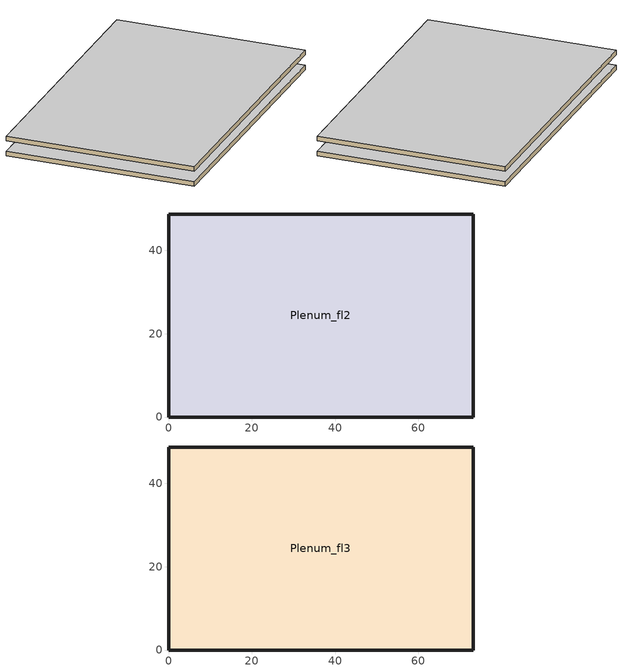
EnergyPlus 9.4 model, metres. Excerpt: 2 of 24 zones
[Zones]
Plenum_fl2
 floor to Perimeter_fl2_ZN_1 (DropCeiling): 73.11,0 0,0 4.57,4.57 68.53,4.57 z55.79
 floor to Perimeter_fl2_ZN_2 (DropCeiling): 73.11,0 68.53,4.57 68.53,44.16 73.11,48.74 z55.79
 floor to Perimeter_fl2_ZN_3 (DropCeiling): 0,48.74 73.11,48.74 68.53,44.16 4.57,44.16 z55.79
 floor to Perimeter_fl2_ZN_4 (DropCeiling): 0,0 0,48.74 4.57,44.16 4.57,4.57 z55.79
 floor to Core_fl2 (DropCeiling): 68.53,4.57 4.57,4.57 4.57,44.16 68.53,44.16 z55.79
 wall outside (Mass Non-res Ext Wall): 73.11,0 73.11,48.74 0,48.74 0,0 73.11,0 z55.79:57.01
 ceiling adiabatic (INT-FLOOR-UNDERSIDE): 73.11,48.74 0,48.74 0,0 73.11,0 z57.01
Plenum_fl3
 floor to Perimeter_fl3_ZN_1 (DropCeiling): 73.11,0 0,0 4.57,4.57 68.53,4.57 z59.75
 floor to Perimeter_fl3_ZN_2 (DropCeiling): 73.11,0 68.53,4.57 68.53,44.16 73.11,48.74 z59.75
 floor to Perimeter_fl3_ZN_3 (DropCeiling): 0,48.74 73.11,48.74 68.53,44.16 4.57,44.16 z59.75
 floor to Perimeter_fl3_ZN_4 (DropCeiling): 0,0 0,48.74 4.57,44.16 4.57,4.57 z59.75
 floor to Core_fl3 (DropCeiling): 68.53,4.57 4.57,4.57 4.57,44.16 68.53,44.16 z59.75
 wall outside (Mass Non-res Ext Wall): 73.11,0 73.11,48.74 0,48.74 0,0 73.11,0 z59.75:60.97
 ceiling adiabatic (INT-FLOOR-UNDERSIDE): 73.11,48.74 0,48.74 0,0 73.11,0 z60.97
[Building]
Ref Bldg Large Office New2004_v1.3_5.0: 0, City, 0.04, 0.2, FullInteriorAndExterior, 25, 6
[Site:GroundTemperature:BuildingSurface]
19.91, 19.92, 19.91, 19.93, 19.95, 20.04, 20.33, 20.06, 20.44, 20.09, 19.99, 19.95
[Site:Location]
USA CA-SAN FRANCISCO: 37.62, -122.4, -8, 5
[Site:WaterMainsTemperature]
Correlation: , 13.08, 8
[Construction]
DropCeiling: Std AC02
INT-FLOOR-UNDERSIDE: CP02 CARPET PAD, MAT-CC05 4 HW CONCRETE
InteriorFurnishings: Std Wood 6inch
Mass Non-res Ext Wall: 1IN Stucco, 8IN Concrete HW, Mass NonRes Wall Insulation, 1/2IN Gypsum
[Material]
1/2IN Gypsum: Smooth, 0.0127, 0.16, 784.9, 830, 0.9, 0.92, 0.92
1IN Stucco: Smooth, 0.0253, 0.6918, 1858, 837, 0.9, 0.92, 0.92
8IN CONCRETE HW: Rough, 0.2032, 1.311, 2240, 836.8, 0.9, 0.7, 0.7
MAT-CC05 4 HW CONCRETE: Rough, 0.1016, 1.311, 2240, 836.8, 0.9, 0.7, 0.7
Mass NonRes Wall Insulation: MediumRough, 0.03654, 0.049, 265, 836.8, 0.9, 0.7, 0.7
Std AC02: MediumSmooth, 0.0127, 0.057, 288, 1339, 0.9, 0.7, 0.2
Std Wood 6inch: MediumSmooth, 0.15, 0.12, 540, 1210, 0.9, 0.7, 0.7
[Material:NoMass]
CP02 CARPET PAD: VeryRough, 0.2165, 0.9, 0.7, 0.8
[ElectricEquipment]
Perimeter_fl0_ZN_2_PlugMisc_Equip: Perimeter_fl0_ZN_2, BLDG_EQUIP_SCH, Watts/Area, , 10.76, , 0, 0.5, 0, General
Perimeter_fl1_ZN_2_PlugMisc_Equip: Perimeter_fl1_ZN_2, BLDG_EQUIP_SCH, Watts/Area, , 10.76, , 0, 0.5, 0, General
Perimeter_fl2_ZN_2_PlugMisc_Equip: Perimeter_fl2_ZN_2, BLDG_EQUIP_SCH, Watts/Area, , 10.76, , 0, 0.5, 0, General
Perimeter_fl3_ZN_2_PlugMisc_Equip: Perimeter_fl3_ZN_2, BLDG_EQUIP_SCH, Watts/Area, , 10.76, , 0, 0.5, 0, General
Perimeter_fl0_ZN_3_PlugMisc_Equip: Perimeter_fl0_ZN_3, BLDG_EQUIP_SCH, Watts/Area, , 10.76, , 0, 0.5, 0, General
Perimeter_fl1_ZN_3_PlugMisc_Equip: Perimeter_fl1_ZN_3, BLDG_EQUIP_SCH, Watts/Area, , 10.76, , 0, 0.5, 0, General
Perimeter_fl2_ZN_3_PlugMisc_Equip: Perimeter_fl2_ZN_3, BLDG_EQUIP_SCH, Watts/Area, , 10.76, , 0, 0.5, 0, General
Perimeter_fl3_ZN_3_PlugMisc_Equip: Perimeter_fl3_ZN_3, BLDG_EQUIP_SCH, Watts/Area, , 10.76, , 0, 0.5, 0, General
[Exterior:FuelEquipment]
Elevators: Electricity, BLDG_ELEVATORS, 244400, Elevators
[Exterior:Lights]
Exterior Facade Lighting: ALWAYS_ON, 51260, AstronomicalClock, Exterior Facade Lighting
[InternalMass]
Perimeter_fl0_ZN_2 Internal Mass: InteriorFurnishings, Perimeter_fl0_ZN_2, 404
Perimeter_fl1_ZN_2 Internal Mass: InteriorFurnishings, Perimeter_fl1_ZN_2, 404
Perimeter_fl2_ZN_2 Internal Mass: InteriorFurnishings, Perimeter_fl2_ZN_2, 404
Perimeter_fl3_ZN_2 Internal Mass: InteriorFurnishings, Perimeter_fl3_ZN_2, 404
Perimeter_fl0_ZN_3 Internal Mass: InteriorFurnishings, Perimeter_fl0_ZN_3, 626.8
Perimeter_fl1_ZN_3 Internal Mass: InteriorFurnishings, Perimeter_fl1_ZN_3, 626.8
Perimeter_fl2_ZN_3 Internal Mass: InteriorFurnishings, Perimeter_fl2_ZN_3, 626.8
Perimeter_fl3_ZN_3 Internal Mass: InteriorFurnishings, Perimeter_fl3_ZN_3, 626.8
[Lights]
Perimeter_fl0_ZN_2_Lights: Perimeter_fl0_ZN_2, BLDG_LIGHT_SCH, Watts/Area, , 10.76, , 0, 0.7, 0.2, 1, General, No
Perimeter_fl1_ZN_2_Lights: Perimeter_fl1_ZN_2, BLDG_LIGHT_SCH, Watts/Area, , 10.76, , 0, 0.7, 0.2, 1, General, No
Perimeter_fl2_ZN_2_Lights: Perimeter_fl2_ZN_2, BLDG_LIGHT_SCH, Watts/Area, , 10.76, , 0, 0.7, 0.2, 1, General, No
Perimeter_fl3_ZN_2_Lights: Perimeter_fl3_ZN_2, BLDG_LIGHT_SCH, Watts/Area, , 10.76, , 0, 0.7, 0.2, 1, General, No
Perimeter_fl0_ZN_3_Lights: Perimeter_fl0_ZN_3, BLDG_LIGHT_SCH, Watts/Area, , 10.76, , 0, 0.7, 0.2, 1, General, No
Perimeter_fl1_ZN_3_Lights: Perimeter_fl1_ZN_3, BLDG_LIGHT_SCH, Watts/Area, , 10.76, , 0, 0.7, 0.2, 1, General, No
Perimeter_fl2_ZN_3_Lights: Perimeter_fl2_ZN_3, BLDG_LIGHT_SCH, Watts/Area, , 10.76, , 0, 0.7, 0.2, 1, General, No
Perimeter_fl3_ZN_3_Lights: Perimeter_fl3_ZN_3, BLDG_LIGHT_SCH, Watts/Area, , 10.76, , 0, 0.7, 0.2, 1, General, No
[OtherEquipment]
Spawn-Zone-Plenum_fl2-RadiantGains: None, Plenum_fl2, Spawn-RadiantGains-Schedule, EquipmentLevel, 0, 0, 0, 0, 1, 0
Spawn-Zone-Plenum_fl3-RadiantGains: None, Plenum_fl3, Spawn-RadiantGains-Schedule, EquipmentLevel, 0, 0, 0, 0, 1, 0
Spawn-Zone-Perimeter_fl0_ZN_2-RadiantGains: None, Perimeter_fl0_ZN_2, Spawn-RadiantGains-Schedule, EquipmentLevel, 0, 0, 0, 0, 1, 0
Spawn-Zone-Perimeter_fl1_ZN_2-RadiantGains: None, Perimeter_fl1_ZN_2, Spawn-RadiantGains-Schedule, EquipmentLevel, 0, 0, 0, 0, 1, 0
Spawn-Zone-Perimeter_fl2_ZN_2-RadiantGains: None, Perimeter_fl2_ZN_2, Spawn-RadiantGains-Schedule, EquipmentLevel, 0, 0, 0, 0, 1, 0
Spawn-Zone-Perimeter_fl3_ZN_2-RadiantGains: None, Perimeter_fl3_ZN_2, Spawn-RadiantGains-Schedule, EquipmentLevel, 0, 0, 0, 0, 1, 0
Spawn-Zone-Perimeter_fl0_ZN_3-RadiantGains: None, Perimeter_fl0_ZN_3, Spawn-RadiantGains-Schedule, EquipmentLevel, 0, 0, 0, 0, 1, 0
Spawn-Zone-Perimeter_fl1_ZN_3-RadiantGains: None, Perimeter_fl1_ZN_3, Spawn-RadiantGains-Schedule, EquipmentLevel, 0, 0, 0, 0, 1, 0
Spawn-Zone-Perimeter_fl2_ZN_3-RadiantGains: None, Perimeter_fl2_ZN_3, Spawn-RadiantGains-Schedule, EquipmentLevel, 0, 0, 0, 0, 1, 0
Spawn-Zone-Perimeter_fl3_ZN_3-RadiantGains: None, Perimeter_fl3_ZN_3, Spawn-RadiantGains-Schedule, EquipmentLevel, 0, 0, 0, 0, 1, 0
[People]
Perimeter_fl0_ZN_2 People: Perimeter_fl0_ZN_2, BLDG_OCC_SCH, Area/Person, , , 18.58, 0.3, Autocalculate, ACTIVITY_SCH, , No, ZoneAveraged, , WORK_EFF_SCH, ClothingInsulationSchedule, , CLOTHING_SCH, AIR_VELO_SCH, Fanger
Perimeter_fl1_ZN_2 People: Perimeter_fl1_ZN_2, BLDG_OCC_SCH, Area/Person, , , 18.58, 0.3, Autocalculate, ACTIVITY_SCH, , No, ZoneAveraged, , WORK_EFF_SCH, ClothingInsulationSchedule, , CLOTHING_SCH, AIR_VELO_SCH, Fanger
Perimeter_fl2_ZN_2 People: Perimeter_fl2_ZN_2, BLDG_OCC_SCH, Area/Person, , , 18.58, 0.3, Autocalculate, ACTIVITY_SCH, , No, ZoneAveraged, , WORK_EFF_SCH, ClothingInsulationSchedule, , CLOTHING_SCH, AIR_VELO_SCH, Fanger
Perimeter_fl3_ZN_2 People: Perimeter_fl3_ZN_2, BLDG_OCC_SCH, Area/Person, , , 18.58, 0.3, Autocalculate, ACTIVITY_SCH, , No, ZoneAveraged, , WORK_EFF_SCH, ClothingInsulationSchedule, , CLOTHING_SCH, AIR_VELO_SCH, Fanger
Perimeter_fl0_ZN_3 People: Perimeter_fl0_ZN_3, BLDG_OCC_SCH, Area/Person, , , 18.58, 0.3, Autocalculate, ACTIVITY_SCH, , No, ZoneAveraged, , WORK_EFF_SCH, ClothingInsulationSchedule, , CLOTHING_SCH, AIR_VELO_SCH, Fanger
Perimeter_fl1_ZN_3 People: Perimeter_fl1_ZN_3, BLDG_OCC_SCH, Area/Person, , , 18.58, 0.3, Autocalculate, ACTIVITY_SCH, , No, ZoneAveraged, , WORK_EFF_SCH, ClothingInsulationSchedule, , CLOTHING_SCH, AIR_VELO_SCH, Fanger
Perimeter_fl2_ZN_3 People: Perimeter_fl2_ZN_3, BLDG_OCC_SCH, Area/Person, , , 18.58, 0.3, Autocalculate, ACTIVITY_SCH, , No, ZoneAveraged, , WORK_EFF_SCH, ClothingInsulationSchedule, , CLOTHING_SCH, AIR_VELO_SCH, Fanger
Perimeter_fl3_ZN_3 People: Perimeter_fl3_ZN_3, BLDG_OCC_SCH, Area/Person, , , 18.58, 0.3, Autocalculate, ACTIVITY_SCH, , No, ZoneAveraged, , WORK_EFF_SCH, ClothingInsulationSchedule, , CLOTHING_SCH, AIR_VELO_SCH, Fanger
[UtilityCost:Charge:Simple]
SummerOnPeakDemandCharge: PGE_E-19_MediumGeneralTOUDemandService, PeakDemand, Summer, DemandCharges, 13.51
SummerMidPeakDemandCharge: PGE_E-19_MediumGeneralTOUDemandService, MidPeakDemand, Summer, DemandCharges, 3.75
SummerDemandCharge: PGE_E-19_MediumGeneralTOUDemandService, totalDemand, Summer, DemandCharges, 3.18
WinterMidPeakDemandCharge: PGE_E-19_MediumGeneralTOUDemandService, MidPeakDemand, Winter, DemandCharges, 3.69
WinterDemandCharge: PGE_E-19_MediumGeneralTOUDemandService, totalDemand, Winter, DemandCharges, 3.18
SummerPeakEnergyCharge: PGE_E-19_MediumGeneralTOUDemandService, PeakEnergy, Summer, EnergyCharges, 0.1575
SummerMidPeakEnergyCharge: PGE_E-19_MediumGeneralTOUDemandService, MidPeakEnergy, Summer, EnergyCharges, 0.09613
SummerOffPeakEnergyCharge: PGE_E-19_MediumGeneralTOUDemandService, OffPeakEnergy, Summer, EnergyCharges, 0.08203
WinterMidPeakEnergyCharge: PGE_E-19_MediumGeneralTOUDemandService, MidPeakEnergy, Winter, EnergyCharges, 0.1018
WinterOffPeakEnergyCharge: PGE_E-19_MediumGeneralTOUDemandService, OffPeakEnergy, Winter, EnergyCharges, 0.08203
TaxofEightPercent: PGE_E-19_MediumGeneralTOUDemandService, subtotal, Annual, Taxes, 0.08
SummerEnergyCharge: PGE_A-10MediumGeneralDemandService, totalEnergy, Summer, EnergyCharges, 0.1416
WinterEnergyCharge: PGE_A-10MediumGeneralDemandService, totalEnergy, Winter, EnergyCharges, 0.103
SummerDemandCharge: PGE_A-10MediumGeneralDemandService, totalDemand, Summer, DemandCharges, 6.56
WinterDemandCharge: PGE_A-10MediumGeneralDemandService, totalDemand, Winter, DemandCharges, 1.58
TaxofEightPercent: PGE_A-10MediumGeneralDemandService, subtotal, Annual, Taxes, 0.08
SummerEnergyCharge: PGE_A-1SmallGeneralService, totalEnergy, Summer, EnergyCharges, 0.1794
WinterEnergyCharge: PGE_A-1SmallGeneralService, totalEnergy, Winter, EnergyCharges, 0.1179
TaxofEightPercent: PGE_A-1SmallGeneralService, subtotal, Annual, Taxes, 0.08
MonthlyRateGasCharge: CA_EIAMonthlyRateGas, totalEnergy, Annual, EnergyCharges, CA_MonthlyGasRates
TaxofEightPercent: CA_EIAMonthlyRateGas, SubTotal, Annual, Taxes, 0.08
[UtilityCost:Qualify]
MinDemand500kw: PGE_E-19_MediumGeneralTOUDemandService, TotalDemand, Minimum, 500, Annual, Count, 12
MaxDemand500kw: PGE_A-10MediumGeneralDemandService, TotalDemand, Maximum, 500, Annual, Count, 1
MaxDemand500kw: PGE_A-1SmallGeneralService, TotalDemand, Maximum, 500, Annual, Count, 1
MaxEnergy4200kwh: PGE_A-1SmallGeneralService, TotalEnergy, Maximum, 4200, Annual, Count, 1
[UtilityCost:Tariff]
CA_EIAMonthlyRateGas: NaturalGas:Facility, MCF, , , , , , , 0, , , , Comm Gas
PGE_A-1SmallGeneralService: Electricity:Facility, kWh, , , , PGESeasonsSchedule, , HalfHour, 7.31, , , , Comm Elect
PGE_A-10MediumGeneralDemandService: Electricity:Facility, kWh, , , , PGESeasonsSchedule, , HalfHour, 67.64, , , , Comm Elect
PGE_E-19_MediumGeneralTOUDemandService: Electricity:Facility, kWh, , , PGETOUSched, PGESeasonsSchedule, , HalfHour, 174.9, , , , Comm Elect
[UtilityCost:Variable]
CA_MonthlyGasRates: CA_EIAMonthlyRateGas, Currency, 9.37, 8.88, 8.2, 7.29, 7.82, 8.26, 8.23, 8.21, 7.9, 8.09, 7.64, 8.43
[Zone]
Plenum_fl2: 0, 0, 0, 10.6704, 1, 1, , , Autocalculate, , , No
Plenum_fl3: 0, 0, 0, 14.6336, 1, 1, , , Autocalculate, , , No
Perimeter_fl0_ZN_2: 0, 68.53, 0, 0, 1, 1, , , Autocalculate, , , Yes
Perimeter_fl1_ZN_2: 0, 68.53, 0, 3.9632, 1, 1, , , Autocalculate, , , Yes
Perimeter_fl2_ZN_2: 0, 68.53, 0, 7.9264, 1, 1, , , Autocalculate, , , Yes
Perimeter_fl3_ZN_2: 0, 68.53, 0, 11.8896, 1, 1, , , Autocalculate, , , Yes
Perimeter_fl0_ZN_3: 0, 0, 44.16, 0, 1, 1, , , Autocalculate, , , Yes
Perimeter_fl1_ZN_3: 0, 0, 44.16, 3.9632, 1, 1, , , Autocalculate, , , Yes
Perimeter_fl2_ZN_3: 0, 0, 44.16, 7.9264, 1, 1, , , Autocalculate, , , Yes
Perimeter_fl3_ZN_3: 0, 0, 44.16, 11.8896, 1, 1, , , Autocalculate, , , Yes
[Schedule:Compact]
ACTIVITY_SCH: Any Number, Through: 12/31, For: AllDays, Until: 24:00, 120
AIR_VELO_SCH: Any Number, Through: 12/31, For: AllDays, Until: 24:00, 0.2
ALWAYS_ON: On/Off, Through: 12/31, For: AllDays, Until: 24:00, 1
BLDG_ELEVATORS: Fraction, Through: 12/31, For: AllDays, Until: 04:00, 0.05, Until: 05:00, 0.1, Until: 06:00, 0.2, Until: 07:00, 0.4, Until: 09:00, 0.5, Until: 10:00, 0.35, Until: 16:00, 0.15, Until: 17:00, 0.35, Until: 19:00, 0.5, Until: 21:00, 0.4, Until: 22:00, 0.3, Until: 23:00, 0.2, Until: 24:00, 0.1
BLDG_EQUIP_SCH: Fraction, Through: 12/31, For: Weekdays, Until: 08:00, 0.4, Until: 12:00, 0.9, Until: 13:00, 0.8, Until: 17:00, 0.9, Until: 18:00, 0.8, Until: 20:00, 0.6, Until: 22:00, 0.5, Until: 24:00, 0.4, For: Saturday, Until: 06:00, 0.3, Until: 08:00, 0.4, Until: 14:00, 0.5, Until: 17:00, 0.35, Until: 24:00, 0.3, For: SummerDesignDay, Until: 24:00, 1, For: WinterDesignDay, Until: 24:00, 0, For: AllOtherDays, Until: 24:00, 0.3
BLDG_LIGHT_SCH: Fraction, Through: 12/31, For: Weekdays, Until: 05:00, 0.05, Until: 07:00, 0.1, Until: 08:00, 0.3, Until: 17:00, 0.9, Until: 18:00, 0.7, Until: 20:00, 0.5, Until: 22:00, 0.3, Until: 23:00, 0.1, Until: 24:00, 0.05, For: Saturday, Until: 06:00, 0.05, Until: 08:00, 0.1, Until: 14:00, 0.5, Until: 17:00, 0.15, Until: 24:00, 0.05, For: SummerDesignDay, Until: 24:00, 1, For: WinterDesignDay, Until: 24:00, 0, For: AllOtherDays, Until: 24:00, 0.05
BLDG_OCC_SCH: Fraction, Through: 12/31, For: SummerDesignDay, Until: 06:00, 0, Until: 22:00, 1, Until: 24:00, 0.05, For: Weekdays, Until: 06:00, 0, Until: 07:00, 0.1, Until: 08:00, 0.2, Until: 12:00, 0.95, Until: 13:00, 0.5, Until: 17:00, 0.95, Until: 18:00, 0.7, Until: 20:00, 0.4, Until: 22:00, 0.1, Until: 24:00, 0.05, For: Saturday, Until: 06:00, 0, Until: 08:00, 0.1, Until: 14:00, 0.5, Until: 17:00, 0.1, Until: 24:00, 0, For: AllOtherDays, Until: 24:00, 0
CLOTHING_SCH: Any Number, Through: 04/30, For: AllDays, Until: 24:00, 1, Through: 09/30, For: AllDays, Until: 24:00, 0.5, Through: 12/31, For: AllDays, Until: 24:00, 1
PGESeasonsSchedule: Number, Through: 4/30, For: AllDays, Until: 24:00, 1, Through: 10/31, For: AllDays, Until: 24:00, 3, Through: 12/31, For: AllDays, Until: 24:00, 1
PGETOUSched: Number, Through: 4/30, For: WeekDays, Until: 8:30, 3, Until: 21:30, 4, Until: 24:00, 3, For: AllOtherDays, Until: 24:00, 3, Through: 10/31, For: WeekDays, Until: 8:30, 3, Until: 12:00, 4, Until: 18:00, 1, Until: 21:30, 4, Until: 24:00, 3, For: AllOtherDays, Until: 24:00, 3, Through: 12/31, For: WeekDays, Until: 10:00, 3, Until: 22:00, 1, Until: 24:00, 3, For: AllOtherDays, Until: 24:00, 3
WORK_EFF_SCH: Fraction, Through: 12/31, For: AllDays, Until: 24:00, 0
[Schedule:Constant]
Spawn-RadiantGains-Schedule: 1
